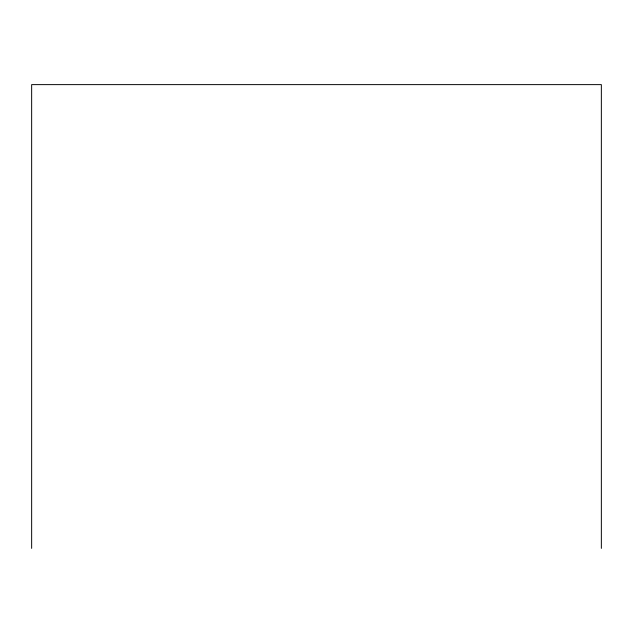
<?xml version="1.0" encoding="UTF-8"?>
<svg xmlns="http://www.w3.org/2000/svg" width="633" height="633" viewBox="0 0 633 633"><rect width="100%" height="100%" fill="white"/><g stroke="black" fill="none" stroke-linecap="round" stroke-linejoin="round"><path stroke-width="0.95" d="M601.35 548.376L601.35 84.624L31.65 84.624L31.65 548.376"/></g></svg>
